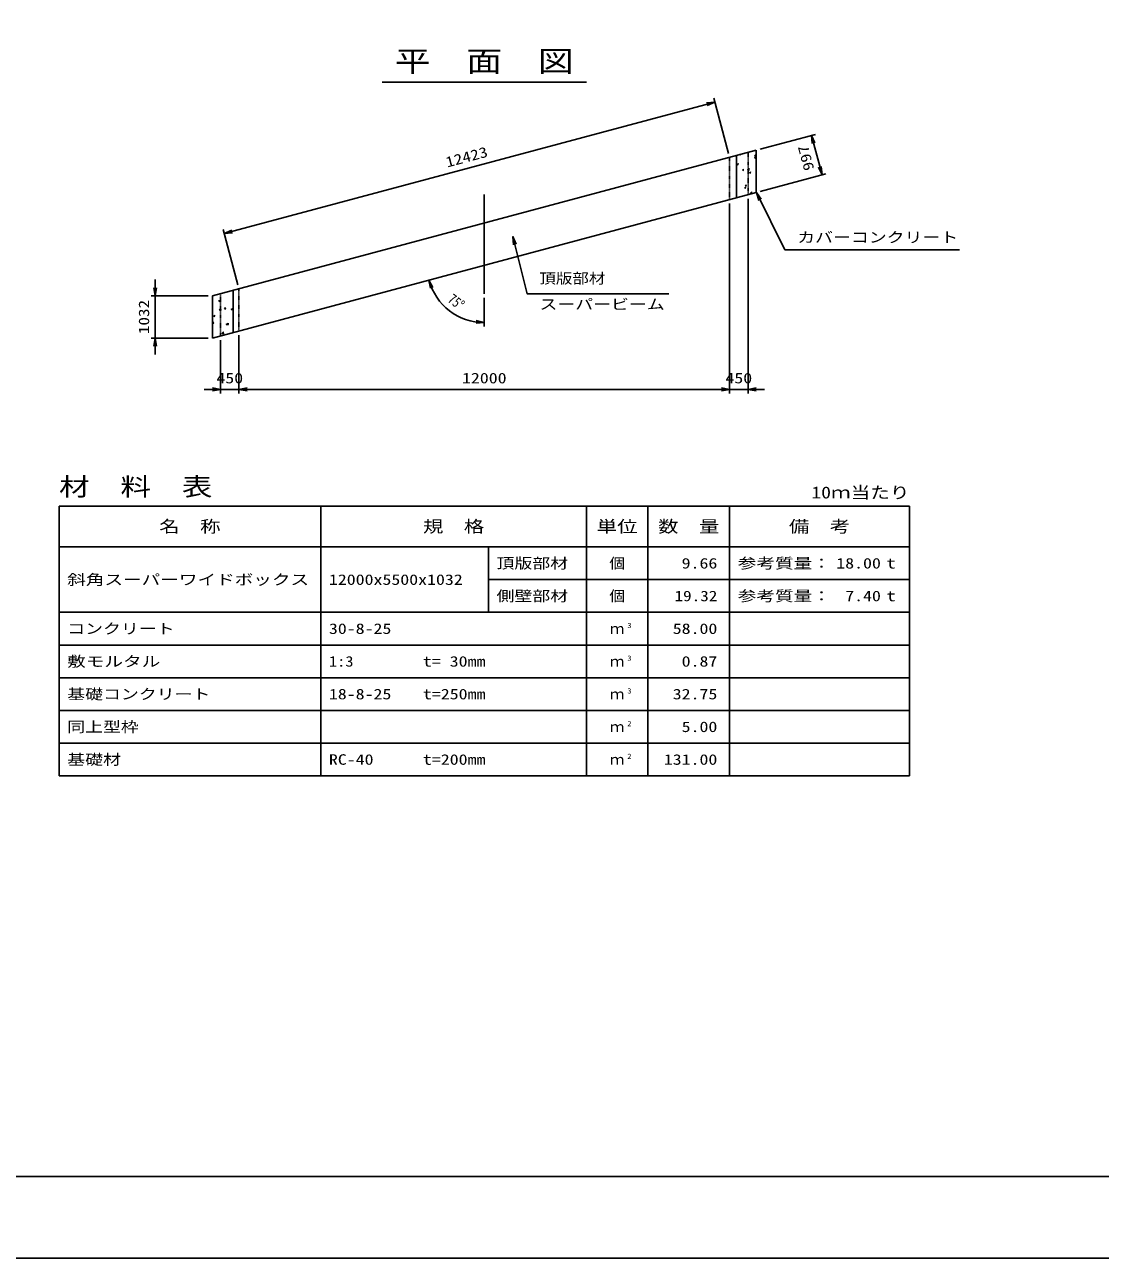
# Model space of a CAD drawing. Units: millimetres at full size. Extents: x 0 to 84100, y 0 to 59400.
# Drawn here: x 30809 to 57117, y 0 to 30173 of the extents above; entities that cross this region are included whole.
import ezdxf
from ezdxf.enums import TextEntityAlignment as Align

# ---------------------------------------------------------------- set-up
doc = ezdxf.new("R2010")
doc.units = ezdxf.units.MM
doc.linetypes.add('CHAIN', pattern=[18.5, 12, -1.5, 3.5, -1.5])
doc.linetypes.add('DASHED_SPACED', pattern=[12, 6, -6])
for name, color, linetype, lineweight in [('0_2', 7, 'Continuous', 25), ('D-BMK', 2, 'CHAIN', 25), ('D-DCR-HCHn', 4, 'Continuous', 9), ('D-MTR-FRAM', 7, 'Continuous', 25), ('D-MTR-LINE', 7, 'Continuous', 25), ('D-STR-STRn', 1, 'Continuous', 25), ('D-STR-TXT', 7, 'Continuous', 25), ('D-TTL', 2, 'Continuous', 25), ('D-TTL-TXT', 7, 'Continuous', 25)]:
    doc.layers.add(name, color=color, linetype=linetype, lineweight=lineweight)
doc.layers.add('D-MTR', color=7, linetype='Continuous')
doc.layers.add('D-MTR-TXT', color=7, linetype='Continuous')
doc.styles.add('ＭＳ ゴシック', font='')
doc.styles.get('ＭＳ ゴシック').set_extended_font_data('MS Gothic')

# ---------------------------------------------------------------- blocks, each defined once
blk = doc.blocks.new('open_arrow')
at = {"color": 0, "linetype": 'Continuous', "lineweight": -2}
blk.add_lwpolyline([(7.5, 1.25), (0, 0), (7.5, -1.25)], dxfattribs=at)

msp = doc.modelspace()

# ---------------------------------------------------------------- linework, layer by layer
at = {"layer": '0_2'}
for p, q in [((48024.118, 27024.901), (47661.771, 28377.197)), ((35687.653, 25065.214), (47687.653, 28280.605)), ((48796.593, 27128.357), (50148.889, 27490.704)), ((50052.296, 27464.822), (50310.339, 26501.794)), ((48796.593, 26096.187), (50406.931, 26527.676)), ((48050, 25796.138), (48050, 21153.953)), ((48050, 25796.138), (48050, 21153.953)), ((48500, 25916.715), (48500, 21153.953)), ((36024.118, 23809.511), (35661.771, 25161.807)), ((34000, 23938.751), (34000, 22106.581)), ((35300, 23538.751), (33900, 23538.751)), ((42050, 23488.443), (42050, 22788.443)), ((35300, 22506.581), (33900, 22506.581)), ((35600, 22460.171), (35600, 21153.953)), ((36050, 22580.748), (36050, 21153.953)), ((36050, 22580.748), (36050, 21153.953)), ((35200, 21253.953), (36450, 21253.953)), ((36050, 21253.953), (48050, 21253.953)), ((47650, 21253.953), (48900, 21253.953))]:
    msp.add_line(p, q, dxfattribs=at)
msp.add_arc((42050, 24288.443), 1400, 195, 270, dxfattribs=at)
at = {"layer": 'D-BMK'}
msp.add_line((42050, 23588.443), (42050, 26020.613), dxfattribs=at)
at = {"layer": 'D-DCR-HCHn'}
for p, q in [((48296.786, 26994.435), (48322.331, 26992.2)), ((48322.521, 26992.068), (48320.893, 27000.894)), ((48656.331, 26963.002), (48680.821, 26992.189)), ((48656.335, 26962.978), (48686.699, 26960.322)), ((48658.504, 26925.786), (48694.073, 26939.44)), ((48658.548, 26925.723), (48683.817, 26908.679)), ((48686.889, 26960.188), (48681.015, 26992.031)), ((48683.842, 26908.685), (48694.142, 26939.383)), ((48231.671, 26761.94), (48267.241, 26775.594)), ((48231.715, 26761.877), (48256.984, 26744.833)), ((48257.009, 26744.839), (48267.309, 26775.537)), ((48362.448, 26612.767), (48386.939, 26641.953)), ((48362.453, 26612.743), (48392.817, 26610.086)), ((48393.004, 26609.954), (48387.13, 26641.797)), ((48487.081, 26619.772), (48500, 26633.235)), ((48487.13, 26619.672), (48500, 26617.676)), ((48500, 26633.235), (48526.649, 26661.009)), ((48500, 26617.676), (48532.31, 26612.665)), ((48532.271, 26612.705), (48526.659, 26660.949)), ((48534.901, 26557.409), (48570.47, 26571.063)), ((48534.944, 26557.347), (48560.213, 26540.303)), ((48560.237, 26540.309), (48570.538, 26571.007)), ((48432.935, 26230.653), (48457.426, 26259.84)), ((48463.487, 26227.841), (48457.613, 26259.683)), ((48411.298, 26189.032), (48446.867, 26202.686)), ((48411.34, 26188.971), (48436.609, 26171.927)), ((48432.938, 26230.63), (48463.302, 26227.973)), ((48436.633, 26171.933), (48446.933, 26202.631)), ((48554.431, 26040.835), (48593.999, 26082.072)), ((48554.479, 26040.736), (48576.755, 26037.282)), ((48598.533, 26043.117), (48594.008, 26082.014)), ((35644.787, 23604.342), (35656.774, 23603.293)), ((35656.95, 23603.232), (35656.182, 23607.395)), ((35553.427, 23419.462), (35588.996, 23433.115)), ((35553.477, 23419.403), (35578.746, 23402.359)), ((35565.56, 23198.06), (35605.128, 23239.297)), ((35578.769, 23402.359), (35589.069, 23433.057)), ((35610.747, 23191), (35605.135, 23239.245)), ((35696.867, 23223.859), (35721.358, 23253.045)), ((35727.433, 23221.118), (35721.559, 23252.961)), ((35429.823, 23051.085), (35465.393, 23064.739)), ((35429.873, 23051.027), (35455.142, 23033.983)), ((35455.164, 23033.984), (35465.465, 23064.682)), ((35565.6, 23197.988), (35610.78, 23190.981)), ((35696.896, 23223.836), (35727.26, 23221.18)), ((35856.656, 23214.931), (35892.226, 23228.584)), ((35856.706, 23214.872), (35881.975, 23197.828)), ((35881.997, 23197.829), (35892.298, 23228.527)), ((35425, 22899.86), (35427.475, 22902.81)), ((35425, 22871.677), (35433.377, 22870.944)), ((35433.548, 22870.885), (35427.674, 22902.728)), ((35632.91, 22619.123), (35672.477, 22660.36)), ((35678.097, 22612.065), (35672.485, 22660.309)), ((35733.053, 22846.554), (35768.623, 22860.207)), ((35733.102, 22846.496), (35758.371, 22829.452)), ((35758.393, 22829.453), (35768.693, 22860.151)), ((35767.354, 22841.745), (35791.844, 22870.931)), ((35767.382, 22841.723), (35797.746, 22839.066)), ((35797.915, 22839.004), (35792.042, 22870.847)), ((35632.949, 22619.052), (35678.129, 22612.045))]:
    msp.add_line(p, q, dxfattribs=at)
at = {"layer": 'D-MTR-FRAM'}
for p, q in [((31650, 18400), (52450, 18400)), ((31650, 18400), (31650, 11800)), ((52450, 18400), (52450, 11800)), ((31650, 11800), (52450, 11800))]:
    msp.add_line(p, q, dxfattribs=at)
at = {"layer": 'D-MTR-LINE'}
for p, q in [((38050, 18400), (38050, 11800)), ((44550, 18400), (44550, 11800)), ((46050, 18400), (46050, 11800)), ((48050, 18400), (48050, 11800)), ((31650, 17400), (52450, 17400)), ((42150, 17400), (42150, 15800)), ((42150, 16600), (52450, 16600)), ((31650, 15800), (52450, 15800)), ((31650, 15000), (52450, 15000)), ((31650, 14200), (52450, 14200)), ((31650, 13400), (52450, 13400)), ((31650, 12600), (52450, 12600))]:
    msp.add_line(p, q, dxfattribs=at)
at = {"layer": 'D-STR-STRn'}
for p, q in [((35400, 23538.751), (48700, 27102.475)), ((48220, 26973.86), (48220, 25941.69)), ((48700, 27102.475), (48700, 26070.305)), ((35400, 22506.581), (48700, 26070.305)), ((35400, 23538.751), (35400, 22506.581)), ((35905, 23674.066), (35905, 22641.895))]:
    msp.add_line(p, q, dxfattribs=at)
at = {"layer": 'D-STR-STRn', "linetype": 'DASHED_SPACED'}
for p, q in [((48050, 26928.309), (48050, 25896.138)), ((48500, 26016.715), (48500, 27048.886)), ((35600, 23592.341), (35600, 22560.171)), ((36050, 23712.918), (36050, 22680.748))]:
    msp.add_line(p, q, dxfattribs=at)
at = {"layer": 'D-STR-TXT'}
for points in [[(48704.12, 26067.381), (49404.12, 24667.381), (49604.12, 24667.381), (53674.932, 24667.381)], [(42750, 24992.093), (43100, 23588.443), (43300, 23588.443), (46562.437, 23588.443)]]:
    msp.add_lwpolyline(points, dxfattribs=at)
at = {"layer": 'D-TTL'}
for points in [[(0, 0), (84100, 0), (84100, 59400), (0, 59400)], [(2000, 2000), (82100, 2000), (82100, 57400), (2000, 57400)]]:
    msp.add_lwpolyline(points, close=True, dxfattribs=at)
at = {"layer": 'D-TTL-TXT'}
msp.add_line((39550, 28770), (44550, 28770), dxfattribs=at)

# ---------------------------------------------------------------- block references
at = {"layer": '0_2', "xscale": 26.7, "yscale": 26.7}
for p, rotation in [((47687.653, 28280.605), 195), ((50052.296, 27464.822), 285), ((50310.339, 26501.794), 105), ((35687.653, 25065.214), 15), ((40697.704, 23926.096), 289.1), ((34000, 23538.751), 90), ((42050, 22888.443), 175.9), ((34000, 22506.581), 270), ((35600, 21253.953), 180), ((48050, 21253.953), 180), ((48050, 21253.953), 180)]:
    msp.add_blockref('open_arrow', p, dxfattribs=dict(at, rotation=rotation))
for p in [(36050, 21253.953), (36050, 21253.953), (48500, 21253.953)]:
    msp.add_blockref('open_arrow', p, dxfattribs=at)
at = {"layer": 'D-STR-TXT', "xscale": 26.7, "yscale": 26.7}
for p, rotation in [((48704.12, 26067.381), 296.6), ((42750, 24992.093), 284)]:
    msp.add_blockref('open_arrow', p, dxfattribs=dict(at, rotation=rotation))

# ---------------------------------------------------------------- texts
at = {"layer": '0_2', "style": 'ＭＳ ゴシック'}
for s, rotation, width, p in [('12423', 15, 1.2, (41616.478, 26938.539)), ('997', 105, 1.2, (49915.688, 26912.133)), ('75°', 322.5, 0.8, (41365.143, 23395.921)), ('1032', 90, 1.2, (33725, 23022.666))]:
    msp.add_text(s, height=256.6, rotation=rotation, dxfattribs=dict(at, width=width)).set_placement(p, align=Align.MIDDLE_CENTER)
at = {"layer": '0_2', "style": 'ＭＳ ゴシック', "width": 1.25}
for s, p in [('450', (35825, 21528.953)), ('12000', (42050, 21528.953)), ('450', (48275, 21528.953))]:
    msp.add_text(s, height=256.6, dxfattribs=at).set_placement(p, align=Align.MIDDLE_CENTER)
at = {"layer": 'D-MTR', "style": 'ＭＳ ゴシック', "width": 1.25}
msp.add_text('材\u3000料\u3000表', height=439.9, dxfattribs=at).set_placement((31650, 18520), align=Align.BOTTOM_LEFT)
at = {"layer": 'D-MTR', "style": 'ＭＳ ゴシック', "width": 1.2}
msp.add_text('10ｍ当たり', height=293.3, dxfattribs=at).set_placement((52450, 18496.667), align=Align.BOTTOM_RIGHT)
at = {"layer": 'D-MTR-TXT', "style": 'ＭＳ ゴシック'}
for s, height, width, p in [('名\u3000称', 293.3, 1.25, (34850, 17900)), ('規\u3000格', 293.3, 1.25, (41300, 17900)), ('単位', 293.3, 1.25, (45300, 17900)), ('数\u3000量', 293.3, 1.25, (47050, 17900)), ('備\u3000考', 293.3, 1.25, (50250, 17900)), ('個', 256.6, 1.1, (45300, 17000)), ('個', 256.6, 1.1, (45300, 16200))]:
    msp.add_text(s, height=height, dxfattribs=dict(at, width=width)).set_placement(p, align=Align.MIDDLE_CENTER)
for s, width, p in [('頂版部材', 1.25, (42350, 17000)), ('参考質量：      t', 1.3, (48250, 17000)), ('斜角スーパーワイドボックス', 1.3, (31850, 16600)), ('12000x5500x1032', 1.25, (38250, 16600)), ('側壁部材', 1.25, (42350, 16200)), ('参考質量：      t', 1.3, (48250, 16200)), ('コンクリート', 1.25, (31850, 15400)), ('30-8-25', 1.25, (38250, 15400)), ('敷モルタル', 1.3, (31850, 14600)), ('1:3', 1.15, (38250, 14600)), ('t= 30mm', 1.25, (40550, 14600)), ('基礎コンクリート', 1.25, (31850, 13800)), ('18-8-25', 1.25, (38250, 13800)), ('t=250mm', 1.25, (40550, 13800)), ('同上型枠', 1.25, (31850, 13000)), ('基礎材', 1.25, (31850, 12200)), ('RC-40', 1.25, (38250, 12200)), ('t=200mm', 1.25, (40550, 12200))]:
    msp.add_text(s, height=256.6, dxfattribs=dict(at, width=width)).set_placement(p, align=Align.MIDDLE_LEFT)
for s, width, p in [('9.66', 1.25, (47750, 17000)), ('18.00', 1.25, (51750, 17000)), ('19.32', 1.2, (47750, 16200)), ('7.40', 1.25, (51750, 16200)), ('58.00', 1.25, (47750, 15400)), ('0.87', 1.25, (47750, 14600)), ('32.75', 1.25, (47750, 13800)), ('5.00', 1.25, (47750, 13000)), ('131.00', 1.25, (47750, 12200))]:
    msp.add_text(s, height=256.6, dxfattribs=dict(at, width=width)).set_placement(p, align=Align.MIDDLE_RIGHT)
for p in [(45300, 15400), (45300, 14600), (45300, 13800), (45300, 13000), (45300, 12200)]:
    msp.add_text('ｍ', height=256.6, dxfattribs=at).set_placement(p, align=Align.MIDDLE_CENTER)
at = {"layer": 'D-MTR-TXT', "style": 'ＭＳ ゴシック', "width": 1.15}
for s, p in [('3', (45550, 15376.667)), ('3', (45550, 14576.667)), ('3', (45550, 13776.667)), ('2', (45550, 12976.667)), ('2', (45550, 12176.667))]:
    msp.add_text(s, height=128.3, dxfattribs=at).set_placement(p, align=Align.BOTTOM_LEFT)
at = {"layer": 'D-STR-TXT', "style": 'ＭＳ ゴシック', "width": 1.25}
for s, p in [('カバーコンクリート', (49704.12, 24767.381)), ('スーパービーム', (43400, 23129.814))]:
    msp.add_text(s, height=256.6, dxfattribs=at).set_placement(p, align=Align.BOTTOM_LEFT)
at = {"layer": 'D-STR-TXT', "style": 'ＭＳ ゴシック', "width": 1.15}
msp.add_text('頂版部材\u3000\u3000\u3000\u3000', height=256.6, dxfattribs=at).set_placement((43400, 24097.072), align=Align.TOP_LEFT)
at = {"layer": 'D-TTL-TXT', "style": 'ＭＳ ゴシック', "width": 1.25}
msp.add_text('平\u3000面\u3000図', height=513.2, dxfattribs=at).set_placement((42050, 28870), align=Align.BOTTOM_CENTER)

doc.saveas('drawing.dxf')
